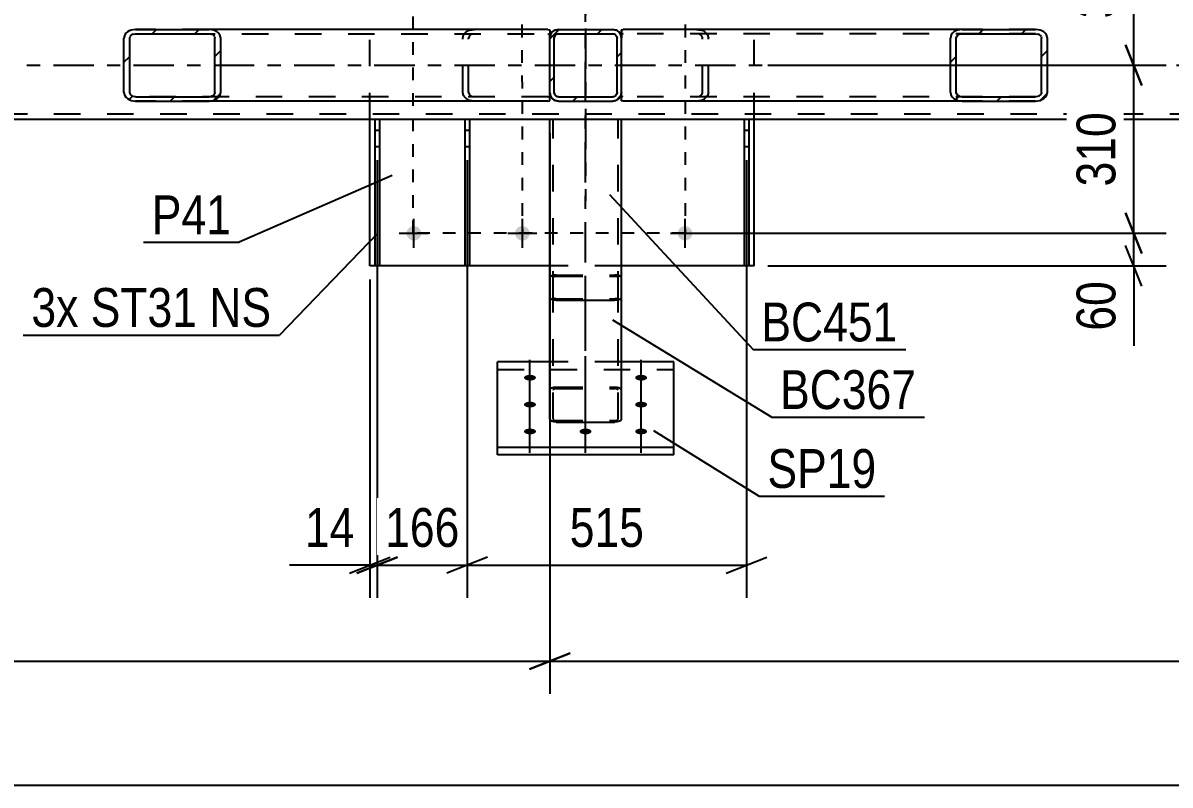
# Model space of a CAD drawing. Header units: millimetres. Extents: x -81 to 760, y -449 to 145.
# Drawn here: x 180.2 to 264.9, y -303.7 to -247.5 of the extents above; entities that cross this region are included whole.
import ezdxf

# ---------------------------------------------------------------- set-up
doc = ezdxf.new("R2010")
doc.units = ezdxf.units.MM
for name, pattern in [('DXK_LINE_DOT1', [1.8814, 0.9407, -0.9407]), ('DXK_LINE_DOT2', [3.9198, 1.9599, -1.9599]), ('DXK_LINE_DOT3', [5.9187, 2.979, -0.9799, 0.9799, -0.9799])]:
    doc.linetypes.add(name, pattern=pattern)
doc.styles.add('Arial Narrow', font='ARIALN.TTF', dxfattribs={"height": 0.2})

# ---------------------------------------------------------------- blocks, each defined once
blk = doc.blocks.new('Part-122570061-1431 - 1376')
at = {"linetype": 'Continuous'}
h = blk.add_hatch(dxfattribs=at)
h.set_pattern_fill('', scale=0.7, style=0, pattern_type=0)
h.set_pattern_definition([(45, (223.9845, -253.188), (-1.57154, 1.57154), [])])
h.paths.add_polyline_path([(223.74, -253.237), (223.984, -253.188), (224.192, -253.049), (224.331, -252.842), (224.38, -252.597), (224.38, -248.597), (224.331, -248.352), (224.192, -248.144), (223.984, -248.006), (223.74, -247.957), (219.74, -247.957), (219.495, -248.006), (219.287, -248.144), (219.148, -248.352), (219.1, -248.597), (219.1, -252.597), (219.148, -252.842), (219.287, -253.049), (219.495, -253.188), (219.74, -253.237)])
h.paths.add_polyline_path([(219.617, -252.892), (219.513, -252.823), (219.444, -252.719), (219.42, -252.597), (219.42, -248.597), (219.444, -248.474), (219.513, -248.371), (219.617, -248.301), (219.74, -248.277), (223.74, -248.277), (223.862, -248.301), (223.966, -248.371), (224.035, -248.474), (224.06, -248.597), (224.06, -252.597), (224.035, -252.719), (223.966, -252.823), (223.862, -252.892), (223.74, -252.917), (219.74, -252.917)])
at = {"color": 7, "linetype": 'DXK_LINE_DOT2'}
for p, q in [((219.1, -248.597), (219.148, -248.352)), ((219.1, -252.597), (219.1, -248.597)), ((219.444, -248.474), (219.42, -248.597)), ((219.42, -252.597), (219.42, -248.597)), ((219.495, -248.006), (219.74, -247.957)), ((219.74, -248.277), (219.617, -248.301)), ((219.74, -247.957), (223.74, -247.957)), ((219.74, -248.277), (223.74, -248.277)), ((223.74, -247.957), (223.984, -248.006)), ((223.862, -248.301), (223.74, -248.277)), ((224.06, -248.597), (224.035, -248.474)), ((224.06, -252.597), (224.06, -248.597)), ((224.331, -248.352), (224.38, -248.597)), ((224.38, -252.597), (224.38, -248.597)), ((219.148, -252.842), (219.1, -252.597)), ((219.42, -252.597), (219.444, -252.719)), ((219.617, -252.892), (219.74, -252.917)), ((219.74, -252.917), (223.74, -252.917)), ((223.74, -252.917), (223.862, -252.892)), ((224.035, -252.719), (224.06, -252.597)), ((224.38, -252.597), (224.331, -252.842)), ((219.74, -253.237), (219.495, -253.188)), ((219.74, -253.237), (223.74, -253.237)), ((223.984, -253.188), (223.74, -253.237))]:
    blk.add_line(p, q, dxfattribs=at)
at = {"color": 2, "linetype": 'Continuous'}
for p, q in [((219.148, -248.352), (219.1, -248.597)), ((219.1, -252.597), (219.1, -248.597)), ((219.42, -248.597), (219.444, -248.474)), ((219.42, -252.597), (219.42, -248.597)), ((219.74, -247.957), (219.495, -248.006)), ((219.617, -248.301), (219.74, -248.277)), ((219.74, -247.957), (223.74, -247.957)), ((219.74, -248.277), (223.74, -248.277)), ((223.984, -248.006), (223.74, -247.957)), ((223.74, -248.277), (223.862, -248.301)), ((224.035, -248.474), (224.06, -248.597)), ((224.06, -252.597), (224.06, -248.597)), ((224.38, -248.597), (224.331, -248.352)), ((224.38, -252.597), (224.38, -248.597)), ((219.1, -252.597), (219.148, -252.842)), ((219.444, -252.719), (219.42, -252.597)), ((219.74, -252.917), (219.617, -252.892)), ((219.74, -252.917), (223.74, -252.917)), ((223.862, -252.892), (223.74, -252.917)), ((224.06, -252.597), (224.035, -252.719)), ((224.331, -252.842), (224.38, -252.597)), ((219.495, -253.188), (219.74, -253.237)), ((219.74, -253.237), (223.74, -253.237)), ((223.74, -253.237), (223.984, -253.188))]:
    blk.add_line(p, q, dxfattribs=at)
at = {"color": 7, "linetype": 'DXK_LINE_DOT2'}
for centre, radius, start, end in [((219.74, -248.597), 0.64, 112.5, 157.5), ((219.74, -248.597), 0.32, 112.5, 157.5), ((223.74, -248.597), 0.32, 22.5, 67.5), ((223.74, -248.597), 0.64, 22.5, 67.5), ((219.74, -252.597), 0.64, 202.5, 247.5), ((219.74, -252.597), 0.32, 202.5, 247.5), ((223.74, -252.597), 0.32, 292.5, 337.5), ((223.74, -252.597), 0.64, 292.5, 337.5)]:
    blk.add_arc(centre, radius, start, end, dxfattribs=at)
at = {"color": 2, "linetype": 'Continuous'}
for centre, radius, start, end in [((219.74, -248.597), 0.64, 112.5, 157.5), ((219.74, -248.597), 0.32, 112.5, 157.5), ((223.74, -248.597), 0.32, 22.5, 67.5), ((223.74, -248.597), 0.64, 22.5, 67.5), ((219.74, -252.597), 0.64, 202.5, 247.5), ((219.74, -252.597), 0.32, 202.5, 247.5), ((223.74, -252.597), 0.32, 292.5, 337.5), ((223.74, -252.597), 0.64, 292.5, 337.5)]:
    blk.add_arc(centre, radius, start, end, dxfattribs=at)
blk = doc.blocks.new('Part-122570061-1503 - 1376')
at = {"color": 7, "linetype": 'DXK_LINE_DOT3'}
blk.add_line((-30.594, -250.597), (580.38, -250.597), dxfattribs=at)
at = {"color": 7, "linetype": 'DXK_LINE_DOT2'}
blk.add_line((580.38, -254.197), (-30.594, -254.197), dxfattribs=at)
at = {"color": 2, "linetype": 'Continuous'}
blk.add_line((580.38, -254.597), (-25.794, -254.597), dxfattribs=at)
blk = doc.blocks.new('Part-122570061-1664 - 1376')
at = {"color": 7, "linetype": 'DXK_LINE_DOT2'}
for p, q in [((219.135, -266.176), (219.099, -266.24)), ((219.099, -267.753), (219.099, -266.24)), ((219.24, -266.121), (219.135, -266.176)), ((219.395, -266.085), (219.24, -266.121)), ((219.339, -266.24), (219.357, -266.208)), ((219.339, -276.688), (219.339, -266.24)), ((219.357, -266.208), (219.409, -266.18)), ((219.579, -266.072), (219.395, -266.085)), ((219.409, -266.18), (219.487, -266.162)), ((219.487, -266.162), (219.579, -266.156)), ((219.579, -266.072), (223.899, -266.072)), ((219.579, -266.156), (223.899, -266.156)), ((224.083, -266.085), (223.899, -266.072)), ((223.899, -266.156), (223.991, -266.162)), ((223.991, -266.162), (224.069, -266.18)), ((224.069, -266.18), (224.121, -266.208)), ((224.238, -266.121), (224.083, -266.085)), ((224.121, -266.208), (224.139, -266.24)), ((224.139, -276.688), (224.139, -266.24)), ((224.342, -266.176), (224.238, -266.121)), ((224.379, -266.24), (224.342, -266.176)), ((224.379, -267.753), (224.379, -266.24)), ((219.099, -267.745), (219.099, -267.753)), ((219.099, -267.745), (219.135, -267.809)), ((219.135, -267.809), (219.24, -267.863)), ((219.24, -267.863), (219.395, -267.9)), ((219.357, -267.777), (219.339, -267.745)), ((219.409, -267.804), (219.357, -267.777)), ((219.395, -267.9), (219.579, -267.912)), ((219.487, -267.822), (219.409, -267.804)), ((219.579, -267.829), (219.487, -267.822)), ((219.579, -267.829), (223.899, -267.829)), ((219.579, -267.912), (223.899, -267.912)), ((223.991, -267.822), (223.899, -267.829)), ((223.899, -267.912), (224.083, -267.9)), ((224.069, -267.804), (223.991, -267.822)), ((224.121, -267.777), (224.069, -267.804)), ((224.083, -267.9), (224.238, -267.863)), ((224.139, -267.745), (224.121, -267.777)), ((224.238, -267.863), (224.342, -267.809)), ((224.342, -267.809), (224.379, -267.745)), ((219.099, -274.573), (219.135, -274.483)), ((219.135, -274.483), (219.24, -274.407)), ((219.24, -274.407), (219.395, -274.356)), ((219.357, -274.528), (219.339, -274.573)), ((219.409, -274.49), (219.357, -274.528)), ((219.395, -274.356), (219.579, -274.338)), ((219.487, -274.465), (219.409, -274.49)), ((219.579, -274.456), (219.487, -274.465)), ((219.579, -274.338), (223.899, -274.338)), ((219.579, -274.456), (223.899, -274.456)), ((223.899, -274.338), (224.083, -274.356)), ((223.991, -274.465), (223.899, -274.456)), ((224.069, -274.49), (223.991, -274.465)), ((224.121, -274.528), (224.069, -274.49)), ((224.083, -274.356), (224.238, -274.407)), ((224.139, -274.573), (224.121, -274.528)), ((224.238, -274.407), (224.342, -274.483)), ((224.342, -274.483), (224.379, -274.573)), ((219.339, -276.688), (219.357, -276.733)), ((224.121, -276.733), (224.139, -276.688)), ((219.357, -276.733), (219.409, -276.771)), ((219.409, -276.771), (219.487, -276.797)), ((219.487, -276.797), (219.579, -276.806)), ((219.579, -276.806), (223.899, -276.806)), ((223.899, -276.806), (223.991, -276.797)), ((223.991, -276.797), (224.069, -276.771)), ((224.069, -276.771), (224.121, -276.733))]:
    blk.add_line(p, q, dxfattribs=at)
at = {"color": 7, "linetype": 'DXK_LINE_DOT3'}
blk.add_line((221.739, -275.631), (221.739, -266.992), dxfattribs=at)
at = {"color": 2, "linetype": 'Continuous'}
for p, q in [((219.099, -276.688), (219.099, -267.753)), ((224.379, -276.688), (224.379, -267.753)), ((219.135, -276.778), (219.099, -276.688)), ((224.379, -276.688), (224.342, -276.778)), ((219.24, -276.855), (219.135, -276.778)), ((219.395, -276.905), (219.24, -276.855)), ((219.579, -276.923), (219.395, -276.905)), ((219.579, -276.923), (223.899, -276.923)), ((224.083, -276.905), (223.899, -276.923)), ((224.238, -276.855), (224.083, -276.905)), ((224.342, -276.778), (224.238, -276.855))]:
    blk.add_line(p, q, dxfattribs=at)
blk = doc.blocks.new('Part-122570061-1634 - 1376')
at = {"color": 7, "linetype": 'DXK_LINE_DOT3'}
blk.add_line((221.739, -224.215), (221.739, -260.596), dxfattribs=at)
at = {"color": 2, "linetype": 'Continuous'}
for p, q in [((219.099, -233.475), (219.135, -233.412)), ((219.099, -233.475), (219.099, -246.596)), ((219.135, -233.412), (219.24, -233.359)), ((219.24, -233.359), (219.395, -233.323)), ((219.395, -233.323), (219.579, -233.31)), ((219.579, -233.31), (223.899, -233.31)), ((223.899, -233.31), (224.083, -233.323)), ((224.083, -233.323), (224.238, -233.359)), ((224.238, -233.359), (224.342, -233.412)), ((224.342, -233.412), (224.379, -233.475)), ((224.379, -233.475), (224.379, -246.596))]:
    blk.add_line(p, q, dxfattribs=at)
at = {"color": 7, "linetype": 'DXK_LINE_DOT2'}
for p, q in [((219.357, -233.443), (219.339, -233.475)), ((219.339, -233.475), (219.339, -246.596)), ((219.409, -233.417), (219.357, -233.443)), ((219.487, -233.399), (219.409, -233.417)), ((219.579, -233.393), (219.487, -233.399)), ((219.579, -233.393), (223.899, -233.393)), ((223.991, -233.399), (223.899, -233.393)), ((224.069, -233.417), (223.991, -233.399)), ((224.121, -233.443), (224.069, -233.417)), ((224.139, -233.475), (224.121, -233.443)), ((224.139, -233.475), (224.139, -246.596)), ((219.135, -235.019), (219.099, -234.956)), ((219.24, -235.072), (219.135, -235.019)), ((219.395, -235.108), (219.24, -235.072)), ((219.339, -234.956), (219.357, -234.987)), ((219.357, -234.987), (219.409, -235.014)), ((219.579, -235.121), (219.395, -235.108)), ((219.409, -235.014), (219.487, -235.032)), ((219.487, -235.032), (219.579, -235.038)), ((219.579, -235.038), (223.899, -235.038)), ((219.579, -235.121), (223.899, -235.121)), ((223.899, -235.038), (223.991, -235.032)), ((224.083, -235.108), (223.899, -235.121)), ((223.991, -235.032), (224.069, -235.014)), ((224.069, -235.014), (224.083, -235.007)), ((224.083, -235.007), (224.121, -234.987)), ((224.238, -235.072), (224.083, -235.108)), ((224.121, -234.987), (224.139, -234.956)), ((224.342, -235.019), (224.238, -235.072)), ((224.379, -234.956), (224.342, -235.019)), ((224.379, -246.596), (219.099, -246.596))]:
    blk.add_line(p, q, dxfattribs=at)
blk = doc.blocks.new('Part-122570061-1619 - 1376')
at = {"color": 2, "linetype": 'Continuous'}
for p, q in [((205.815, -235.796), (205.815, -246.597)), ((206.215, -235.796), (205.815, -235.796)), ((212.856, -235.796), (206.535, -235.796)), ((219.099, -235.796), (213.176, -235.796)), ((233.453, -235.796), (224.379, -235.796)), ((234.173, -235.796), (233.773, -235.796)), ((234.173, -235.796), (234.173, -246.597)), ((205.815, -265.396), (205.815, -254.597)), ((234.173, -265.396), (234.173, -254.597)), ((206.215, -265.396), (205.815, -265.396)), ((212.856, -265.396), (206.535, -265.396)), ((219.099, -265.396), (213.176, -265.396)), ((233.453, -265.396), (224.379, -265.396)), ((234.173, -265.396), (233.773, -265.396))]:
    blk.add_line(p, q, dxfattribs=at)
at = {"color": 7, "linetype": 'DXK_LINE_DOT2'}
for p, q in [((206.535, -235.796), (206.215, -235.796)), ((213.176, -235.796), (212.856, -235.796)), ((224.379, -235.796), (219.099, -235.796)), ((233.773, -235.796), (233.453, -235.796)), ((205.815, -254.597), (205.815, -246.597)), ((234.173, -254.597), (234.173, -246.597)), ((206.535, -265.396), (206.215, -265.396)), ((213.176, -265.396), (212.856, -265.396)), ((224.379, -265.396), (219.099, -265.396)), ((233.773, -265.396), (233.453, -265.396))]:
    blk.add_line(p, q, dxfattribs=at)
blk = doc.blocks.new('Part-122570061-1659 - 1376')
at = {"color": 7, "linetype": 'DXK_LINE_DOT3'}
blk.add_line((221.739, -276.996), (221.739, -240.596), dxfattribs=at)
at = {"color": 2, "linetype": 'Continuous'}
for p, q in [((219.099, -267.753), (219.099, -254.596)), ((224.379, -267.753), (224.379, -254.596)), ((219.135, -267.817), (219.099, -267.753)), ((219.24, -267.871), (219.135, -267.817)), ((219.395, -267.908), (219.24, -267.871)), ((219.579, -267.921), (219.395, -267.908)), ((219.579, -267.921), (223.899, -267.921)), ((224.083, -267.908), (223.899, -267.921)), ((224.238, -267.871), (224.083, -267.908)), ((224.342, -267.817), (224.238, -267.871)), ((224.379, -267.753), (224.342, -267.817))]:
    blk.add_line(p, q, dxfattribs=at)
at = {"color": 7, "linetype": 'DXK_LINE_DOT2'}
for p, q in [((224.379, -254.596), (219.099, -254.596)), ((219.339, -267.753), (219.339, -254.596)), ((224.139, -267.753), (224.139, -254.596)), ((219.099, -266.24), (219.135, -266.176)), ((219.135, -266.176), (219.24, -266.122)), ((219.24, -266.122), (219.395, -266.085)), ((219.357, -266.208), (219.339, -266.24)), ((219.409, -266.181), (219.357, -266.208)), ((219.395, -266.085), (219.579, -266.072)), ((219.487, -266.163), (219.409, -266.181)), ((219.579, -266.156), (219.487, -266.163)), ((219.579, -266.072), (223.899, -266.072)), ((219.579, -266.156), (223.899, -266.156)), ((223.899, -266.072), (224.083, -266.085)), ((223.991, -266.163), (223.899, -266.156)), ((224.069, -266.181), (223.991, -266.163)), ((224.121, -266.208), (224.069, -266.181)), ((224.083, -266.085), (224.238, -266.122)), ((224.139, -266.24), (224.121, -266.208)), ((224.238, -266.122), (224.342, -266.176)), ((224.342, -266.176), (224.379, -266.24)), ((219.339, -267.753), (219.357, -267.785)), ((219.357, -267.785), (219.409, -267.812)), ((219.409, -267.812), (219.487, -267.83)), ((219.487, -267.83), (219.579, -267.837)), ((219.579, -267.837), (223.899, -267.837)), ((223.899, -267.837), (223.991, -267.83)), ((223.991, -267.83), (224.069, -267.812)), ((224.069, -267.812), (224.121, -267.785)), ((224.121, -267.785), (224.139, -267.753))]:
    blk.add_line(p, q, dxfattribs=at)
blk = doc.blocks.new('Part-122570061-1669 - 1376')
at = {"color": 2, "linetype": 'Continuous'}
for p, q in [((219.099, -272.487), (215.239, -272.487)), ((215.239, -279.335), (215.239, -272.487)), ((228.239, -272.487), (224.379, -272.487)), ((228.239, -279.335), (228.239, -272.487)), ((215.239, -278.775), (228.239, -278.775)), ((228.239, -279.335), (215.239, -279.335))]:
    blk.add_line(p, q, dxfattribs=at)
at = {"color": 7, "linetype": 'DXK_LINE_DOT2'}
for p, q in [((215.239, -273.047), (228.239, -273.047)), ((224.379, -272.487), (219.099, -272.487))]:
    blk.add_line(p, q, dxfattribs=at)
blk = doc.blocks.new('Part-122570061-1699 - 1376')
at = {"color": 7, "linetype": 'DXK_LINE_DOT2'}
for p, q in [((213.176, -254.596), (212.856, -254.596)), ((212.856, -254.596), (212.856, -254.597)), ((212.856, -254.597), (212.856, -254.596)), ((213.176, -254.596), (213.176, -254.597)), ((213.176, -254.597), (213.176, -254.596)), ((212.856, -255.396), (213.176, -255.396))]:
    blk.add_line(p, q, dxfattribs=at)
at = {"color": 2, "linetype": 'Continuous'}
for p, q in [((212.856, -265.396), (212.856, -254.597)), ((213.176, -254.597), (213.176, -265.396)), ((212.856, -256.596), (213.176, -256.596)), ((213.176, -265.396), (212.856, -265.396))]:
    blk.add_line(p, q, dxfattribs=at)
blk = doc.blocks.new('Part-122570061-1704 - 1376')
at = {"color": 7, "linetype": 'DXK_LINE_DOT2'}
for p, q in [((206.535, -254.596), (206.215, -254.596)), ((206.215, -254.596), (206.215, -254.597)), ((206.215, -254.597), (206.215, -254.596)), ((206.535, -254.596), (206.535, -254.597)), ((206.535, -254.597), (206.535, -254.596)), ((206.215, -255.396), (206.535, -255.396))]:
    blk.add_line(p, q, dxfattribs=at)
at = {"color": 2, "linetype": 'Continuous'}
for p, q in [((206.215, -265.396), (206.215, -254.597)), ((206.535, -254.597), (206.535, -265.396)), ((206.215, -256.596), (206.535, -256.596)), ((206.535, -265.396), (206.215, -265.396))]:
    blk.add_line(p, q, dxfattribs=at)
blk = doc.blocks.new('Part-122570061-1709 - 1376')
at = {"color": 7, "linetype": 'DXK_LINE_DOT2'}
for p, q in [((233.773, -254.596), (233.453, -254.596)), ((233.453, -254.596), (233.453, -254.597)), ((233.453, -254.597), (233.453, -254.596)), ((233.773, -254.596), (233.773, -254.597)), ((233.773, -254.597), (233.773, -254.596)), ((233.453, -255.396), (233.773, -255.396))]:
    blk.add_line(p, q, dxfattribs=at)
at = {"color": 2, "linetype": 'Continuous'}
for p, q in [((233.453, -265.396), (233.453, -254.597)), ((233.773, -254.597), (233.773, -265.396)), ((233.453, -256.596), (233.773, -256.596)), ((233.773, -265.396), (233.453, -265.396))]:
    blk.add_line(p, q, dxfattribs=at)
blk = doc.blocks.new('Part-122570061-1714 - 1376')
at = {"linetype": 'Continuous'}
h = blk.add_hatch(dxfattribs=at)
h.set_pattern_fill('', scale=0.7, style=0, pattern_type=0)
h.set_pattern_definition([(45, (255.2686, -253.188), (-1.57154, 1.57154), [])])
h.paths.add_polyline_path([(254.937, -253.237), (255.269, -253.188), (255.55, -253.049), (255.738, -252.842), (255.804, -252.597), (255.804, -248.597), (255.738, -248.352), (255.55, -248.144), (255.269, -248.006), (254.937, -247.957), (249.517, -247.957), (249.185, -248.006), (248.904, -248.144), (248.716, -248.352), (248.65, -248.597), (248.65, -252.597), (248.716, -252.842), (248.904, -253.049), (249.185, -253.188), (249.517, -253.237)])
h.paths.add_polyline_path([(249.351, -252.892), (249.21, -252.823), (249.116, -252.719), (249.083, -252.597), (249.083, -248.597), (249.116, -248.474), (249.21, -248.371), (249.351, -248.301), (249.517, -248.277), (254.937, -248.277), (255.103, -248.301), (255.243, -248.371), (255.337, -248.474), (255.37, -248.597), (255.37, -252.597), (255.337, -252.719), (255.243, -252.823), (255.103, -252.892), (254.937, -252.917), (249.517, -252.917)])
at = {"color": 2, "linetype": 'Continuous'}
for p, q in [((224.38, -247.977), (224.515, -247.957)), ((224.38, -247.977), (224.38, -248.597)), ((249.517, -247.957), (224.515, -247.957)), ((248.716, -248.352), (248.65, -248.597)), ((248.65, -252.597), (248.65, -248.597)), ((249.083, -248.597), (249.116, -248.474)), ((249.083, -252.597), (249.083, -248.597)), ((249.517, -247.957), (249.185, -248.006)), ((249.351, -248.301), (249.517, -248.277)), ((249.517, -247.957), (254.937, -247.957)), ((249.517, -248.277), (254.937, -248.277)), ((255.269, -248.006), (254.937, -247.957)), ((254.937, -248.277), (255.103, -248.301)), ((255.337, -248.474), (255.37, -248.597)), ((255.37, -252.597), (255.37, -248.597)), ((255.804, -248.597), (255.738, -248.352)), ((255.804, -252.597), (255.804, -248.597)), ((224.38, -253.188), (224.38, -252.597)), ((248.65, -252.597), (248.716, -252.842)), ((249.116, -252.719), (249.083, -252.597)), ((249.517, -252.917), (249.351, -252.892)), ((249.517, -252.917), (254.937, -252.917)), ((255.103, -252.892), (254.937, -252.917)), ((255.37, -252.597), (255.337, -252.719)), ((255.738, -252.842), (255.804, -252.597)), ((224.38, -253.217), (224.38, -253.188)), ((224.515, -253.237), (224.38, -253.217)), ((249.517, -253.237), (224.515, -253.237)), ((249.185, -253.188), (249.517, -253.237)), ((249.517, -253.237), (254.937, -253.237)), ((254.937, -253.237), (255.269, -253.188))]:
    blk.add_line(p, q, dxfattribs=at)
at = {"color": 7, "linetype": 'DXK_LINE_DOT2'}
for p, q in [((224.38, -248.297), (224.38, -247.977)), ((224.515, -248.277), (224.38, -248.297)), ((224.38, -253.049), (224.38, -248.597)), ((254.937, -248.277), (224.515, -248.277)), ((229.935, -247.957), (230.267, -248.006)), ((230.101, -248.301), (229.935, -248.277)), ((230.369, -248.597), (230.336, -248.474)), ((230.369, -252.597), (230.369, -248.597)), ((230.737, -248.352), (230.803, -248.597)), ((230.803, -252.597), (230.803, -248.597)), ((254.937, -247.957), (249.517, -247.957)), ((224.515, -252.917), (224.38, -252.897)), ((254.937, -252.917), (224.515, -252.917)), ((229.935, -252.917), (230.101, -252.892)), ((230.336, -252.719), (230.369, -252.597)), ((230.803, -252.597), (230.737, -252.842)), ((230.267, -253.188), (229.935, -253.237)), ((254.937, -253.237), (249.517, -253.237))]:
    blk.add_line(p, q, dxfattribs=at)
for centre, radius, start, end in [((230, -248.684), 0.396, 31.97795, 75.16613), ((230.064, -248.772), 0.792, 31.97795, 75.16613), ((230, -252.509), 0.396, 284.83387, 328.02205), ((230.064, -252.422), 0.792, 284.83387, 328.02205)]:
    blk.add_arc(centre, radius, start, end, dxfattribs=at)
at = {"color": 2, "linetype": 'Continuous'}
for centre, radius, start, end in [((249.388, -248.772), 0.792, 104.83387, 148.02205), ((249.452, -248.684), 0.396, 104.83387, 148.02205), ((255.001, -248.684), 0.396, 31.97795, 75.16613), ((255.066, -248.772), 0.792, 31.97795, 75.16613), ((249.388, -252.422), 0.792, 211.97795, 255.16613), ((249.452, -252.509), 0.396, 211.97795, 255.16613), ((255.001, -252.509), 0.396, 284.83387, 328.02205), ((255.066, -252.422), 0.792, 284.83387, 328.02205)]:
    blk.add_arc(centre, radius, start, end, dxfattribs=at)
blk = doc.blocks.new('Part-122570061-1731 - 1376')
at = {"linetype": 'Continuous'}
h = blk.add_hatch(dxfattribs=at)
h.set_pattern_fill('', scale=0.7, style=0, pattern_type=0)
h.set_pattern_definition([(45, (194.2941, -253.188), (-1.57154, 1.57154), [])])
h.paths.add_polyline_path([(193.962, -253.237), (194.294, -253.188), (194.575, -253.049), (194.763, -252.842), (194.829, -252.597), (194.829, -248.597), (194.763, -248.352), (194.575, -248.144), (194.294, -248.006), (193.962, -247.957), (188.542, -247.957), (188.211, -248.006), (187.929, -248.144), (187.741, -248.352), (187.675, -248.597), (187.675, -252.597), (187.741, -252.842), (187.929, -253.049), (188.211, -253.188), (188.542, -253.237)])
h.paths.add_polyline_path([(188.376, -252.892), (188.236, -252.823), (188.142, -252.719), (188.109, -252.597), (188.109, -248.597), (188.142, -248.474), (188.236, -248.371), (188.376, -248.301), (188.542, -248.277), (193.962, -248.277), (194.128, -248.301), (194.269, -248.371), (194.363, -248.474), (194.396, -248.597), (194.396, -252.597), (194.363, -252.719), (194.269, -252.823), (194.128, -252.892), (193.962, -252.917), (188.542, -252.917)])
at = {"color": 2, "linetype": 'Continuous'}
for p, q in [((187.741, -248.352), (187.675, -248.597)), ((187.675, -252.597), (187.675, -248.597)), ((188.109, -248.597), (188.142, -248.474)), ((188.109, -252.597), (188.109, -248.597)), ((188.542, -247.957), (188.211, -248.006)), ((188.376, -248.301), (188.542, -248.277)), ((188.542, -247.957), (193.962, -247.957)), ((188.542, -248.277), (193.962, -248.277)), ((218.964, -247.957), (193.962, -247.957)), ((194.294, -248.006), (193.962, -247.957)), ((193.962, -248.277), (194.128, -248.301)), ((194.363, -248.474), (194.396, -248.597)), ((194.396, -252.597), (194.396, -248.597)), ((194.829, -248.597), (194.763, -248.352)), ((194.829, -252.597), (194.829, -248.597)), ((218.964, -247.957), (219.1, -247.977)), ((219.1, -247.977), (219.1, -248.006)), ((219.1, -248.006), (219.1, -248.144)), ((219.1, -248.144), (219.1, -248.597)), ((187.675, -252.597), (187.741, -252.842)), ((188.142, -252.719), (188.109, -252.597)), ((188.542, -252.917), (188.376, -252.892)), ((188.542, -252.917), (193.962, -252.917)), ((194.128, -252.892), (193.962, -252.917)), ((194.396, -252.597), (194.363, -252.719)), ((194.763, -252.842), (194.829, -252.597)), ((219.1, -253.217), (219.1, -252.597)), ((188.211, -253.188), (188.542, -253.237)), ((188.542, -253.237), (193.962, -253.237)), ((193.962, -253.237), (194.294, -253.188)), ((218.964, -253.237), (193.962, -253.237)), ((218.964, -253.237), (219.1, -253.217))]:
    blk.add_line(p, q, dxfattribs=at)
at = {"color": 7, "linetype": 'DXK_LINE_DOT2'}
for p, q in [((193.962, -247.957), (188.542, -247.957)), ((188.542, -248.277), (218.964, -248.277)), ((212.676, -248.597), (212.742, -248.352)), ((212.676, -252.597), (212.676, -248.597)), ((213.143, -248.474), (213.11, -248.597)), ((213.11, -252.597), (213.11, -248.597)), ((213.212, -248.006), (213.544, -247.957)), ((213.544, -248.277), (213.378, -248.301)), ((218.964, -248.277), (219.1, -248.297)), ((219.1, -248.144), (219.1, -248.297)), ((219.1, -252.597), (219.1, -248.352)), ((218.964, -252.917), (188.542, -252.917)), ((212.742, -252.842), (212.676, -252.597)), ((213.11, -252.597), (213.143, -252.719)), ((213.378, -252.892), (213.544, -252.917)), ((218.964, -252.917), (219.1, -252.897)), ((193.962, -253.237), (188.542, -253.237)), ((213.544, -253.237), (213.212, -253.188))]:
    blk.add_line(p, q, dxfattribs=at)
at = {"color": 2, "linetype": 'Continuous'}
for centre, radius, start, end in [((188.413, -248.772), 0.792, 104.83387, 148.02205), ((188.478, -248.684), 0.396, 104.83387, 148.02205), ((194.027, -248.684), 0.396, 31.97795, 75.16613), ((194.091, -248.772), 0.792, 31.97795, 75.16613), ((188.413, -252.422), 0.792, 211.97795, 255.16613), ((188.478, -252.509), 0.396, 211.97795, 255.16613), ((194.027, -252.509), 0.396, 284.83387, 328.02205), ((194.091, -252.422), 0.792, 284.83387, 328.02205)]:
    blk.add_arc(centre, radius, start, end, dxfattribs=at)
at = {"color": 7, "linetype": 'DXK_LINE_DOT2'}
for centre, radius, start, end in [((213.415, -248.772), 0.792, 104.83387, 148.02205), ((213.479, -248.684), 0.396, 104.83387, 148.02205), ((213.415, -252.422), 0.792, 211.97795, 255.16613), ((213.479, -252.509), 0.396, 211.97795, 255.16613)]:
    blk.add_arc(centre, radius, start, end, dxfattribs=at)
blk = doc.blocks.new('Bolt-122570061-1754 - 1376')
at = {"linetype": 'Continuous'}
for points in [[(209.077, -262.456, -1), (209.077, -263.536, -1)], [(217.077, -262.456, -1), (217.077, -263.536, -1)], [(229.077, -262.456, -1), (229.077, -263.536, -1)]]:
    blk.add_hatch(color=1, dxfattribs=at).paths.add_polyline_path(points)
at = {"color": 1, "linetype": 'Continuous'}
for p, q in [((209.077, -264.076), (209.077, -261.916)), ((217.077, -264.076), (217.077, -261.916)), ((229.077, -264.076), (229.077, -261.916)), ((207.997, -262.996), (210.157, -262.996)), ((215.997, -262.996), (218.157, -262.996)), ((227.997, -262.996), (230.157, -262.996))]:
    blk.add_line(p, q, dxfattribs=at)
blk = doc.blocks.new('Bolt-122570061-1757 - 1376')
at = {"linetype": 'Continuous'}
for points in [[(217.639, -273.861), (217.547, -273.856), (217.46, -273.842), (217.38, -273.82), (217.312, -273.79), (217.258, -273.754), (217.22, -273.714), (217.201, -273.67), (217.201, -273.626), (217.22, -273.582), (217.258, -273.542), (217.312, -273.506), (217.38, -273.476), (217.46, -273.454), (217.547, -273.44), (217.639, -273.435), (217.73, -273.44), (217.818, -273.454), (217.898, -273.476), (217.966, -273.506), (218.02, -273.542), (218.057, -273.582), (218.077, -273.626), (218.077, -273.67), (218.057, -273.714), (218.02, -273.754), (217.966, -273.79), (217.898, -273.82), (217.818, -273.842), (217.73, -273.856)], [(225.839, -273.861), (225.747, -273.856), (225.66, -273.842), (225.58, -273.82), (225.512, -273.79), (225.458, -273.754), (225.42, -273.714), (225.401, -273.67), (225.401, -273.626), (225.42, -273.582), (225.458, -273.542), (225.512, -273.506), (225.58, -273.476), (225.66, -273.454), (225.747, -273.44), (225.839, -273.435), (225.93, -273.44), (226.018, -273.454), (226.098, -273.476), (226.166, -273.506), (226.22, -273.542), (226.257, -273.582), (226.277, -273.626), (226.277, -273.67), (226.257, -273.714), (226.22, -273.754), (226.166, -273.79), (226.098, -273.82), (226.018, -273.842), (225.93, -273.856)], [(217.639, -275.844), (217.547, -275.839), (217.46, -275.825), (217.38, -275.803), (217.312, -275.773), (217.258, -275.737), (217.22, -275.697), (217.201, -275.653), (217.201, -275.609), (217.22, -275.565), (217.258, -275.524), (217.312, -275.488), (217.38, -275.459), (217.46, -275.436), (217.547, -275.423), (217.639, -275.418), (217.73, -275.423), (217.818, -275.436), (217.898, -275.459), (217.966, -275.488), (218.02, -275.524), (218.057, -275.565), (218.077, -275.609), (218.077, -275.653), (218.057, -275.697), (218.02, -275.737), (217.966, -275.773), (217.898, -275.803), (217.818, -275.825), (217.73, -275.839)], [(225.839, -275.844), (225.747, -275.839), (225.66, -275.825), (225.58, -275.803), (225.512, -275.773), (225.458, -275.737), (225.42, -275.697), (225.401, -275.653), (225.401, -275.609), (225.42, -275.565), (225.458, -275.524), (225.512, -275.488), (225.58, -275.459), (225.66, -275.436), (225.747, -275.423), (225.839, -275.418), (225.93, -275.423), (226.018, -275.436), (226.098, -275.459), (226.166, -275.488), (226.22, -275.524), (226.257, -275.565), (226.277, -275.609), (226.277, -275.653), (226.257, -275.697), (226.22, -275.737), (226.166, -275.773), (226.098, -275.803), (226.018, -275.825), (225.93, -275.839)], [(217.639, -277.827), (217.547, -277.822), (217.46, -277.808), (217.38, -277.786), (217.312, -277.756), (217.258, -277.72), (217.22, -277.68), (217.201, -277.636), (217.201, -277.592), (217.22, -277.548), (217.258, -277.507), (217.312, -277.471), (217.38, -277.442), (217.46, -277.419), (217.547, -277.406), (217.639, -277.401), (217.73, -277.406), (217.818, -277.419), (217.898, -277.442), (217.966, -277.471), (218.02, -277.507), (218.057, -277.548), (218.077, -277.592), (218.077, -277.636), (218.057, -277.68), (218.02, -277.72), (217.966, -277.756), (217.898, -277.786), (217.818, -277.808), (217.73, -277.822)], [(221.739, -277.827), (221.647, -277.822), (221.56, -277.808), (221.48, -277.786), (221.412, -277.756), (221.358, -277.72), (221.32, -277.68), (221.301, -277.636), (221.301, -277.592), (221.32, -277.548), (221.358, -277.507), (221.412, -277.471), (221.48, -277.442), (221.56, -277.419), (221.647, -277.406), (221.739, -277.401), (221.83, -277.406), (221.918, -277.419), (221.998, -277.442), (222.066, -277.471), (222.12, -277.507), (222.157, -277.548), (222.177, -277.592), (222.177, -277.636), (222.157, -277.68), (222.12, -277.72), (222.066, -277.756), (221.998, -277.786), (221.918, -277.808), (221.83, -277.822)], [(225.839, -277.827), (225.747, -277.822), (225.66, -277.808), (225.58, -277.786), (225.512, -277.756), (225.458, -277.72), (225.42, -277.68), (225.401, -277.636), (225.401, -277.592), (225.42, -277.548), (225.458, -277.507), (225.512, -277.471), (225.58, -277.442), (225.66, -277.419), (225.747, -277.406), (225.839, -277.401), (225.93, -277.406), (226.018, -277.419), (226.098, -277.442), (226.166, -277.471), (226.22, -277.507), (226.257, -277.548), (226.277, -277.592), (226.277, -277.636), (226.257, -277.68), (226.22, -277.72), (226.166, -277.756), (226.098, -277.786), (226.018, -277.808), (225.93, -277.822)]]:
    blk.add_hatch(color=1, dxfattribs=at).paths.add_polyline_path(points)
at = {"color": 1, "linetype": 'Continuous'}
for p, q in [((217.639, -275.223), (217.639, -272.318)), ((225.839, -275.223), (225.839, -272.318)), ((217.639, -277.206), (217.639, -274.3)), ((225.839, -277.206), (225.839, -274.3)), ((217.639, -279.189), (217.639, -276.283)), ((221.739, -279.189), (221.739, -276.283)), ((225.839, -279.189), (225.839, -276.283))]:
    blk.add_line(p, q, dxfattribs=at)
at = {"color": 1, "linetype": 'DXK_LINE_DOT2'}
blk.add_line((221.739, -275.223), (221.739, -272.318), dxfattribs=at)
blk = doc.blocks.new('Rectangle-122570061-2216 - 1376')
at = {"color": 1, "linetype": 'DXK_LINE_DOT1'}
for p, q in [((209.016, -238.196), (229.077, -238.196)), ((209.016, -262.996), (209.016, -238.196)), ((229.077, -238.196), (229.077, -262.996)), ((229.077, -262.996), (209.016, -262.996))]:
    blk.add_line(p, q, dxfattribs=at)
blk = doc.blocks.new('Line-122570061-2204 - 1376')
at = {"color": 1, "linetype": 'DXK_LINE_DOT1'}
blk.add_line((217.016, -238.196), (217.077, -262.996), dxfattribs=at)
blk = doc.blocks.new('StraightDimension-122570061-1958 - 1376')
at = {"color": 7, "linetype": 'Continuous'}
for p, q in [((206.375, -257.596), (206.375, -289.878)), ((205.815, -266.396), (205.815, -289.878)), ((205.815, -287.478), (199.909, -287.478)), ((205.815, -287.478), (199.909, -287.478)), ((204.315, -288.078), (207.315, -286.878)), ((207.875, -286.878), (204.875, -288.078)), ((205.815, -287.478), (206.375, -287.478))]:
    blk.add_line(p, q, dxfattribs=at)
at = {"color": 0}
blk.add_wipeout([(205.29, -286.728), (205.29, -282.528), (200.434, -282.528), (200.434, -286.728)], dxfattribs=at)
at = {"color": 3, "style": 'Arial Narrow'}
blk.add_text('14', height=2.8633, dxfattribs=at).set_placement((201.034, -286.128))
blk = doc.blocks.new('StraightDimension-122570061-1966 - 1376')
at = {"color": 7, "linetype": 'Continuous'}
for p, q in [((206.375, -257.596), (206.375, -289.878)), ((213.016, -257.596), (213.016, -289.878)), ((204.875, -288.078), (207.875, -286.878)), ((206.375, -287.478), (213.016, -287.478)), ((214.516, -286.878), (211.516, -288.078))]:
    blk.add_line(p, q, dxfattribs=at)
at = {"color": 0}
blk.add_wipeout([(213.038, -286.728), (213.038, -282.528), (206.353, -282.528), (206.353, -286.728)], dxfattribs=at)
at = {"color": 3, "style": 'Arial Narrow'}
blk.add_text('166', height=2.8633, dxfattribs=at).set_placement((206.953, -286.128))
blk = doc.blocks.new('StraightDimension-122570061-1970 - 1376')
at = {"color": 7, "linetype": 'Continuous'}
for p, q in [((213.016, -257.596), (213.016, -289.878)), ((233.613, -257.596), (233.613, -289.878)), ((214.516, -286.878), (211.516, -288.078)), ((213.016, -287.478), (233.613, -287.478)), ((232.113, -288.078), (235.113, -286.878))]:
    blk.add_line(p, q, dxfattribs=at)
at = {"color": 0}
blk.add_wipeout([(226.656, -286.728), (226.656, -282.528), (219.972, -282.528), (219.972, -286.728)], dxfattribs=at)
at = {"color": 3, "style": 'Arial Narrow'}
blk.add_text('515', height=2.8633, dxfattribs=at).set_placement((220.572, -286.128))
blk = doc.blocks.new('StraightDimension-122570061-2062 - 1376')
at = {"color": 7, "linetype": 'Continuous'}
for p, q in [((261.573, -236.696), (262.773, -239.696)), ((230.016, -238.196), (264.573, -238.196)), ((262.173, -250.596), (262.173, -238.196)), ((262.773, -252.096), (261.573, -249.096)), ((235.173, -250.596), (264.573, -250.596))]:
    blk.add_line(p, q, dxfattribs=at)
at = {"color": 0}
blk.add_wipeout([(261.423, -241.054), (257.223, -241.054), (257.223, -247.739), (261.423, -247.739)], dxfattribs=at)
at = {"color": 3, "style": 'Arial Narrow'}
blk.add_text('310', height=2.8633, rotation=90.00021, dxfattribs=at).set_placement((260.823, -247.139))
blk = doc.blocks.new('StraightDimension-122570061-2075 - 1376')
at = {"color": 7, "linetype": 'Continuous'}
for p, q in [((261.573, -249.096), (262.773, -252.096)), ((235.173, -250.596), (264.573, -250.596)), ((262.173, -262.996), (262.173, -250.596)), ((262.773, -264.496), (261.573, -261.496)), ((230.077, -262.996), (264.573, -262.996))]:
    blk.add_line(p, q, dxfattribs=at)
at = {"color": 0}
blk.add_wipeout([(261.423, -253.454), (257.223, -253.454), (257.223, -260.139), (261.423, -260.139)], dxfattribs=at)
at = {"color": 3, "style": 'Arial Narrow'}
blk.add_text('310', height=2.8633, rotation=90.00021, dxfattribs=at).set_placement((260.823, -259.539))
blk = doc.blocks.new('StraightDimension-122570061-2088 - 1376')
at = {"color": 7, "linetype": 'Continuous'}
for p, q in [((261.573, -261.496), (262.773, -264.496)), ((230.077, -262.996), (264.573, -262.996)), ((262.173, -265.396), (262.173, -262.996)), ((262.773, -266.896), (261.573, -263.896)), ((235.173, -265.396), (264.573, -265.396)), ((262.173, -265.396), (262.173, -271.303)), ((262.173, -265.396), (262.173, -271.303))]:
    blk.add_line(p, q, dxfattribs=at)
at = {"color": 0}
blk.add_wipeout([(261.423, -265.921), (257.223, -265.921), (257.223, -270.778), (261.423, -270.778)], dxfattribs=at)
at = {"color": 3, "style": 'Arial Narrow'}
blk.add_text('60', height=2.8633, rotation=90.00021, dxfattribs=at).set_placement((260.823, -270.178))
blk = doc.blocks.new('StraightDimension-122570061-2102 - 1376')
at = {"color": 7, "linetype": 'Continuous'}
blk.add_line((-31.594, -303.699), (592.28, -303.699), dxfattribs=at)
blk = doc.blocks.new('StraightDimension-122570061-2180 - 1376')
at = {"color": 7, "linetype": 'Continuous'}
for p, q in [((219.099, -255.596), (219.099, -296.96)), ((217.599, -295.16), (220.599, -293.96)), ((-14.234, -294.56), (219.099, -294.56))]:
    blk.add_line(p, q, dxfattribs=at)
blk = doc.blocks.new('StraightDimension-122570061-2188 - 1376')
at = {"color": 7, "linetype": 'Continuous'}
for p, q in [((219.099, -255.596), (219.099, -296.96)), ((220.599, -293.96), (217.599, -295.16)), ((219.099, -294.56), (452.433, -294.56))]:
    blk.add_line(p, q, dxfattribs=at)
blk = doc.blocks.new('Mark-122570061-1655 - 1376')
at = {"color": 30, "linetype": 'Continuous'}
for p, q in [((223.496, -260.144), (234.107, -271.57)), ((234.107, -271.57), (245.356, -271.57))]:
    blk.add_line(p, q, dxfattribs=at)
at = {"color": 0}
blk.add_wipeout([(244.756, -270.97), (244.756, -267.97), (234.707, -267.97), (234.707, -270.97)], dxfattribs=at)
blk.add_wipeout([(244.756, -270.97), (244.756, -267.97), (234.707, -267.97), (234.707, -270.97)], dxfattribs=at)
at = {"color": 3, "style": 'Arial Narrow'}
blk.add_text('BC451', height=2.8633, dxfattribs=at).set_placement((234.707, -270.97))
blk = doc.blocks.new('MarkSet-122570061-2263 - 1376')
at = {"color": 30, "linetype": 'Continuous'}
for p in [(206.397, -263.005), (180.261, -270.498)]:
    blk.add_line(p, (199.152, -270.498), dxfattribs=at)
at = {"color": 0}
for points in [[(184.333, -269.898), (184.333, -266.898), (180.861, -266.898), (180.861, -269.898)], [(193.087, -269.898), (193.087, -266.898), (185.233, -266.898), (185.233, -269.898)], [(198.552, -269.898), (198.552, -266.898), (193.987, -266.898), (193.987, -269.898)]]:
    blk.add_wipeout(points, dxfattribs=at)
for points in [[(184.333, -269.898), (184.333, -266.898), (180.861, -266.898), (180.861, -269.898)], [(193.087, -269.898), (193.087, -266.898), (185.233, -266.898), (185.233, -269.898)], [(198.552, -269.898), (198.552, -266.898), (193.987, -266.898), (193.987, -269.898)]]:
    blk.add_wipeout(points, dxfattribs=at)
at = {"color": 3, "style": 'Arial Narrow'}
for s, p in [('3x', (180.861, -269.898)), ('ST31', (185.233, -269.898)), ('NS', (193.987, -269.898))]:
    blk.add_text(s, height=2.8633, dxfattribs=at).set_placement(p)
blk = doc.blocks.new('Mark-122570061-1665 - 1376')
at = {"color": 30, "linetype": 'Continuous'}
for p, q in [((226.751, -277.533), (234.556, -282.378)), ((234.556, -282.378), (243.795, -282.378))]:
    blk.add_line(p, q, dxfattribs=at)
at = {"color": 0}
blk.add_wipeout([(243.195, -281.778), (243.195, -278.778), (235.156, -278.778), (235.156, -281.778)], dxfattribs=at)
blk.add_wipeout([(243.195, -281.778), (243.195, -278.778), (235.156, -278.778), (235.156, -281.778)], dxfattribs=at)
at = {"color": 3, "style": 'Arial Narrow'}
blk.add_text('SP19', height=2.8633, dxfattribs=at).set_placement((235.156, -281.778))
blk = doc.blocks.new('Mark-122570061-1615 - 1376')
at = {"color": 30, "linetype": 'Continuous'}
for p in [(207.468, -258.741), (189.14, -263.661)]:
    blk.add_line(p, (196.187, -263.661), dxfattribs=at)
at = {"color": 0}
blk.add_wipeout([(195.587, -263.061), (195.587, -260.061), (189.74, -260.061), (189.74, -263.061)], dxfattribs=at)
blk.add_wipeout([(195.587, -263.061), (195.587, -260.061), (189.74, -260.061), (189.74, -263.061)], dxfattribs=at)
at = {"color": 3, "style": 'Arial Narrow'}
blk.add_text('P41', height=2.8633, dxfattribs=at).set_placement((189.74, -263.061))
blk = doc.blocks.new('Mark-122570061-1660 - 1376')
at = {"color": 30, "linetype": 'Continuous'}
for p, q in [((223.722, -269.386), (235.487, -276.557)), ((235.487, -276.557), (246.736, -276.557))]:
    blk.add_line(p, q, dxfattribs=at)
at = {"color": 0}
blk.add_wipeout([(246.136, -275.957), (246.136, -272.957), (236.087, -272.957), (236.087, -275.957)], dxfattribs=at)
blk.add_wipeout([(246.136, -275.957), (246.136, -272.957), (236.087, -272.957), (236.087, -275.957)], dxfattribs=at)
at = {"color": 3, "style": 'Arial Narrow'}
blk.add_text('BC367', height=2.8633, dxfattribs=at).set_placement((236.087, -275.957))

msp = doc.modelspace()

# ---------------------------------------------------------------- block references
for name in ['Part-122570061-1634 - 1376', 'Part-122570061-1619 - 1376', 'Rectangle-122570061-2216 - 1376', 'Line-122570061-2204 - 1376', 'Part-122570061-1659 - 1376', 'Part-122570061-1503 - 1376', 'Part-122570061-1731 - 1376', 'Part-122570061-1431 - 1376', 'Part-122570061-1714 - 1376', 'Part-122570061-1704 - 1376', 'Part-122570061-1699 - 1376', 'Part-122570061-1709 - 1376', 'Bolt-122570061-1754 - 1376', 'Part-122570061-1664 - 1376', 'Bolt-122570061-1757 - 1376', 'Part-122570061-1669 - 1376']:
    msp.add_blockref(name, (0, 0))

# ---------------------------------------------------------------- next in the draw order: block references
for name in ['StraightDimension-122570061-2062 - 1376', 'StraightDimension-122570061-1958 - 1376']:
    msp.add_blockref(name, (0, 0))

# ---------------------------------------------------------------- next in the draw order: block references
msp.add_blockref('StraightDimension-122570061-1966 - 1376', (0, 0))

# ---------------------------------------------------------------- next in the draw order: block references
msp.add_blockref('StraightDimension-122570061-1970 - 1376', (0, 0))

# ---------------------------------------------------------------- next in the draw order: block references
msp.add_blockref('StraightDimension-122570061-2075 - 1376', (0, 0))

# ---------------------------------------------------------------- next in the draw order: block references
msp.add_blockref('StraightDimension-122570061-2088 - 1376', (0, 0))

# ---------------------------------------------------------------- next in the draw order: block references
msp.add_blockref('StraightDimension-122570061-2102 - 1376', (0, 0))

# ---------------------------------------------------------------- next in the draw order: block references
msp.add_blockref('StraightDimension-122570061-2180 - 1376', (0, 0))

# ---------------------------------------------------------------- next in the draw order: block references
for name in ['StraightDimension-122570061-2188 - 1376', 'MarkSet-122570061-2263 - 1376']:
    msp.add_blockref(name, (0, 0))

# ---------------------------------------------------------------- next in the draw order: block references
for name in ['Mark-122570061-1615 - 1376', 'Mark-122570061-1655 - 1376', 'Mark-122570061-1665 - 1376']:
    msp.add_blockref(name, (0, 0))

# ---------------------------------------------------------------- next in the draw order: block references
msp.add_blockref('Mark-122570061-1660 - 1376', (0, 0))

doc.saveas('drawing.dxf')
